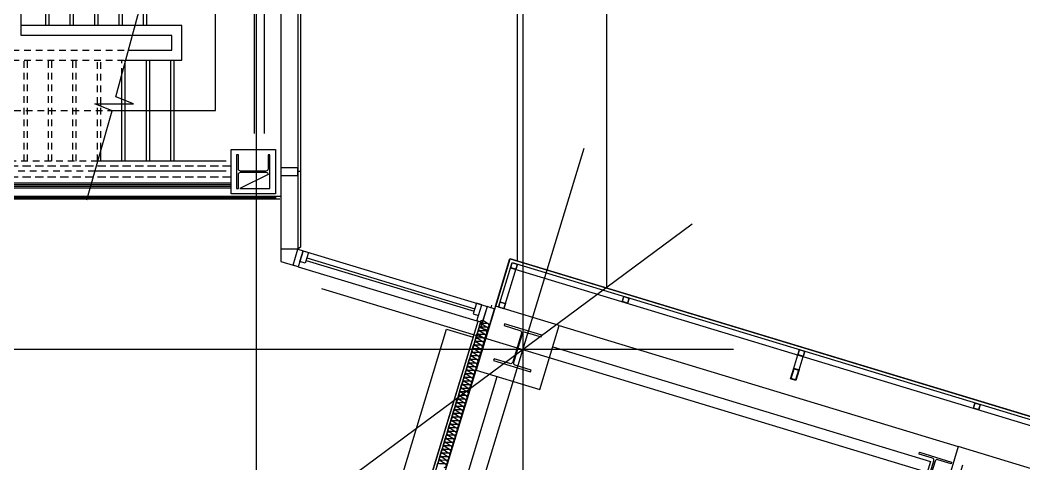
# Model space of a CAD drawing. Header units: metres. Extents: x 630750 to 860239, y 578133 to 726633.
# Drawn here: x 691683 to 700709, y 638480 to 642474 of the extents above; entities that cross this region are included whole.
import ezdxf

# ---------------------------------------------------------------- set-up
doc = ezdxf.new("R2010")
doc.units = ezdxf.units.M
doc.header["$LTSCALE"] = 300
for name, pattern in [('HID1', [0.375, 0.25, -0.125]), ('HIDD', [0.7, 0.4, -0.3]), ('HIDDEN', [2, 1, -1]), ('업무시설_xr-base$0$CONTINOUS', [0])]:
    doc.linetypes.add(name, pattern=pattern)
for name, color, linetype in [('A-CEN-1', 1, 'Continuous'), ('A-CON', 2, 'Continuous'), ('A-STL1', 4, 'Continuous'), ('A-WAL-BLK', 3, 'Continuous'), ('A-WAL-DW', 7, 'Continuous'), ('A-WIN', 4, 'Continuous'), ('A-WIN-GLASS', 4, 'Continuous'), ('A-WIN-REV', 4, 'Continuous'), ('IN', 8, 'Continuous'), ('KUK-F-LEVEL', 4, 'Continuous'), ('KUK-FUR-FIX', 6, 'Continuous'), ('KUK-WALL-DRYWALL', 4, 'Continuous'), ('KUK-WALL-FIN 1', 30, 'Continuous'), ('KUK-석고보드', 201, 'Continuous'), ('NP', 171, 'Continuous'), ('STEL', 3, 'Continuous'), ('STL', 3, 'Continuous')]:
    doc.layers.add(name, color=color, linetype=linetype)

# ---------------------------------------------------------------- blocks, each defined once
blk = doc.blocks.new('*U15')
at = {"layer": 'STEL'}
blk.add_lwpolyline([(25, -16, 0.414214), (5, -36), (5, -308, 0.414214), (25, -328), (174, -328), (174, -344), (-174, -344), (-174, -328), (-25, -328, 0.414214), (-5, -308), (-5, -36, 0.414214), (-25, -16), (-174, -16), (-174, 0), (174, 0), (174, -16)], format="xyb", close=True, dxfattribs=at)
blk = doc.blocks.new('*U12')
at = {"layer": 'STEL'}
blk.add_lwpolyline([(-20.5, -14, -0.414214), (-4.5, -30), (-4.5, -220, -0.414214), (-20.5, -236), (-125, -236), (-125, -250), (125, -250), (125, -236), (20.5, -236, -0.414214), (4.5, -220), (4.5, -30, -0.414214), (20.5, -14), (125, -14), (125, 0), (-125, 0), (-125, -14)], format="xyb", close=True, dxfattribs=at)
blk = doc.blocks.new('*U17')
at = {"layer": 'IN'}
for points in [[(78.8, -0.74, 1.344031), (79.15, -0.74), (79, -0.24, -1.344031), (79.35, -0.24), (79.2, -0.74)], [(79.2, -0.74, 1.344031), (79.55, -0.74), (79.4, -0.24, -1.344031), (79.75, -0.24), (79.6, -0.74)], [(79.6, -0.74, 1.344031), (79.95, -0.74), (79.8, -0.24, -1.344031), (80.15, -0.24), (80, -0.74)], [(80, -0.74, 1.344031), (80.35, -0.74), (80.2, -0.24, -1.344031), (80.55, -0.24), (80.4, -0.74)], [(80.4, -0.74, 1.344031), (80.75, -0.74), (80.6, -0.24, -1.344031), (80.95, -0.24), (80.8, -0.74)], [(80.8, -0.74, 1.344031), (81.15, -0.74), (81, -0.24, -1.344031), (81.35, -0.24), (81.2, -0.74)], [(81.2, -0.74, 1.344031), (81.55, -0.74), (81.4, -0.24, -1.344031), (81.75, -0.24), (81.6, -0.74)], [(81.6, -0.74, 1.344031), (81.95, -0.74), (81.8, -0.24, -1.344031), (82.15, -0.24), (82, -0.74)], [(82, -0.74, 1.344031), (82.35, -0.74), (82.2, -0.24, -1.344031), (82.55, -0.24), (82.4, -0.74)], [(82.4, -0.74, 1.344031), (82.75, -0.74), (82.6, -0.24, -1.344031), (82.95, -0.24), (82.8, -0.74)], [(82.8, -0.74, 1.344031), (83.15, -0.74), (83, -0.24, -1.344031), (83.35, -0.24), (83.2, -0.74)], [(83.2, -0.74, 1.344031), (83.55, -0.74), (83.4, -0.24, -1.344031), (83.75, -0.24), (83.6, -0.74)], [(83.6, -0.74, 1.344031), (83.95, -0.74), (83.8, -0.24, -1.344031), (84.15, -0.24), (84, -0.74)], [(84, -0.74, 1.344031), (84.35, -0.74), (84.2, -0.24, -1.344031), (84.55, -0.24), (84.4, -0.74)], [(84.4, -0.74, 1.344031), (84.75, -0.74), (84.6, -0.24, -1.344031), (84.95, -0.24), (84.8, -0.74)], [(84.8, -0.74, 1.344031), (85.15, -0.74), (85, -0.24, -1.344031), (85.35, -0.24), (85.2, -0.74)], [(85.2, -0.74, 1.344031), (85.55, -0.74), (85.4, -0.24, -1.344031), (85.75, -0.24), (85.6, -0.74)], [(85.6, -0.74, 1.344031), (85.95, -0.74), (85.8, -0.24, -1.344031), (86.15, -0.24), (86, -0.74)], [(86, -0.74, 1.344031), (86.35, -0.74), (86.2, -0.24, -1.344031), (86.55, -0.24), (86.4, -0.74)], [(86.4, -0.74, 1.344031), (86.75, -0.74), (86.6, -0.24, -1.344031), (86.95, -0.24), (86.8, -0.74)], [(86.8, -0.74, 1.344031), (87.15, -0.74), (87, -0.24, -1.344031), (87.35, -0.24), (87.2, -0.74)], [(87.2, -0.74, 1.344031), (87.55, -0.74), (87.4, -0.24, -1.344031), (87.75, -0.24), (87.6, -0.74)], [(87.6, -0.74, 1.344031), (87.95, -0.74), (87.8, -0.24, -1.344031), (88.15, -0.24), (88, -0.74)], [(88, -0.74, 1.344031), (88.35, -0.74), (88.2, -0.24, -1.344031), (88.55, -0.24), (88.4, -0.74)], [(88.4, -0.74, 1.344031), (88.75, -0.74), (88.6, -0.24, -1.344031), (88.95, -0.24), (88.8, -0.74)], [(88.8, -0.74, 1.344031), (89.15, -0.74), (89, -0.24, -1.344031), (89.35, -0.24), (89.2, -0.74)], [(89.2, -0.74, 1.344031), (89.55, -0.74), (89.4, -0.24, -1.344031), (89.75, -0.24), (89.6, -0.74)], [(89.6, -0.74, 1.344031), (89.95, -0.74), (89.8, -0.24, -1.344031), (90.15, -0.24), (90, -0.74)], [(90, -0.74, 1.344031), (90.35, -0.74), (90.2, -0.24, -1.344031), (90.55, -0.24), (90.4, -0.74)], [(90.4, -0.74, 1.344031), (90.75, -0.74), (90.6, -0.24, -1.344031), (90.95, -0.24), (90.8, -0.74)], [(90.8, -0.74, 1.344031), (91.15, -0.74), (91, -0.24, -1.344031), (91.35, -0.24), (91.2, -0.74)], [(91.2, -0.74, 1.344031), (91.55, -0.74), (91.4, -0.24, -1.344031), (91.75, -0.24), (91.6, -0.74)], [(91.6, -0.74, 1.344031), (91.95, -0.74), (91.8, -0.24, -1.344031), (92.15, -0.24), (92, -0.74)], [(92, -0.74, 1.344031), (92.35, -0.74), (92.2, -0.24, -1.344031), (92.55, -0.24), (92.4, -0.74)], [(92.4, -0.74, 1.344031), (92.75, -0.74), (92.6, -0.24, -1.344031), (92.95, -0.24), (92.8, -0.74)], [(92.8, -0.74, 1.344031), (93.15, -0.74), (93, -0.24, -1.344031), (93.35, -0.24), (93.2, -0.74)], [(93.2, -0.74, 1.344031), (93.55, -0.74), (93.4, -0.24, -1.344031), (93.75, -0.24), (93.6, -0.74)], [(93.6, -0.74, 1.344031), (93.95, -0.74), (93.8, -0.24, -1.344031), (94.15, -0.24), (94, -0.74)], [(94, -0.74, 1.344031), (94.35, -0.74), (94.2, -0.24, -1.344031), (94.55, -0.24), (94.4, -0.74)], [(94.4, -0.74, 1.344031), (94.75, -0.74), (94.6, -0.24, -1.344031), (94.95, -0.24), (94.8, -0.74)]]:
    blk.add_lwpolyline(points, format="xyb", dxfattribs=at)
at = {"layer": 'NP'}
for p, q in [((78.8, 0), (79.2, 0)), ((79.2, 0), (79.6, 0)), ((79.6, 0), (80, 0)), ((80, 0), (80.4, 0)), ((80.4, 0), (80.8, 0)), ((80.8, 0), (81.2, 0)), ((81.2, 0), (81.6, 0)), ((81.6, 0), (82, 0)), ((82, 0), (82.4, 0)), ((82.4, 0), (82.8, 0)), ((82.8, 0), (83.2, 0)), ((83.2, 0), (83.6, 0)), ((83.6, 0), (84, 0)), ((84, 0), (84.4, 0)), ((84.4, 0), (84.8, 0)), ((84.8, 0), (85.2, 0)), ((85.2, 0), (85.6, 0)), ((85.6, 0), (86, 0)), ((86, 0), (86.4, 0)), ((86.4, 0), (86.8, 0)), ((86.8, 0), (87.2, 0)), ((87.2, 0), (87.6, 0)), ((87.6, 0), (88, 0)), ((88, 0), (88.4, 0)), ((88.4, 0), (88.8, 0)), ((88.8, 0), (89.2, 0)), ((89.2, 0), (89.6, 0)), ((89.6, 0), (90, 0)), ((90, 0), (90.4, 0)), ((90.4, 0), (90.8, 0)), ((90.8, 0), (91.2, 0)), ((91.2, 0), (91.6, 0)), ((91.6, 0), (92, 0)), ((92, 0), (92.4, 0)), ((92.4, 0), (92.8, 0)), ((92.8, 0), (93.2, 0)), ((93.2, 0), (93.6, 0)), ((93.6, 0), (94, 0)), ((94, 0), (94.4, 0)), ((94.4, 0), (94.8, 0)), ((79.2, -1), (79.6, -1)), ((79.6, -1), (80, -1)), ((80, -1), (80.4, -1)), ((80.4, -1), (80.8, -1)), ((80.8, -1), (81.2, -1)), ((81.2, -1), (81.6, -1)), ((81.6, -1), (82, -1)), ((82, -1), (82.4, -1)), ((82.4, -1), (82.8, -1)), ((82.8, -1), (83.2, -1)), ((83.2, -1), (83.6, -1)), ((83.6, -1), (84, -1)), ((84, -1), (84.4, -1)), ((84.4, -1), (84.8, -1)), ((84.8, -1), (85.2, -1)), ((85.2, -1), (85.6, -1)), ((85.6, -1), (86, -1)), ((86, -1), (86.4, -1)), ((86.4, -1), (86.8, -1)), ((86.8, -1), (87.2, -1)), ((87.2, -1), (87.6, -1)), ((87.6, -1), (88, -1)), ((88, -1), (88.4, -1)), ((88.4, -1), (88.8, -1)), ((88.8, -1), (89.2, -1)), ((89.2, -1), (89.6, -1)), ((89.6, -1), (90, -1)), ((90, -1), (90.4, -1)), ((90.4, -1), (90.8, -1)), ((90.8, -1), (91.2, -1)), ((91.2, -1), (91.6, -1)), ((91.6, -1), (92, -1)), ((92, -1), (92.4, -1)), ((92.4, -1), (92.8, -1)), ((92.8, -1), (93.2, -1)), ((93.2, -1), (93.6, -1)), ((93.6, -1), (94, -1)), ((94, -1), (94.4, -1)), ((94.4, -1), (94.8, -1))]:
    blk.add_line(p, q, dxfattribs=at)
blk = doc.blocks.new('A$C742B7414')
at = {"layer": 'KUK-F-LEVEL', "color": 6, "linetype": '업무시설_xr-base$0$CONTINOUS', "ltscale": 1000}
for p, q in [((10163.5, 1566.5), (10163.5, 2296.5)), ((10413.5, 1566.5), (10413.5, 2296.5)), ((10633.5, 1566.5), (10633.5, 2296.5)), ((10853.5, 1566.5), (10853.5, 2296.5)), ((11073.5, 1566.5), (11073.5, 2296.5)), ((11293.5, 1566.5), (11293.5, 2296.5)), ((11288, 347), (11288.1, 1256.5)), ((11508, 347), (11508.1, 1256.5)), ((11068, 347), (11068.1, 1124.6)), ((10848.1, 852.7), (10848.1, 862.4))]:
    blk.add_line(p, q, dxfattribs=at)
at = {"layer": 'KUK-F-LEVEL', "color": 8, "linetype": 'HIDDEN', "ltscale": 300}
for p, q in [((10383.5, 1566.5), (10383.5, 2296.5)), ((10603.5, 1566.5), (10603.5, 2296.5)), ((10823.5, 1566.5), (10823.5, 2296.5)), ((11043.5, 1566.5), (11043.5, 2296.5)), ((11263.5, 1566.5), (11263.5, 2296.5)), ((11098, 347), (11098.1, 1236.6)), ((11318, 347), (11318.1, 1256.5)), ((11538, 347), (11538.1, 1256.5)), ((10878.1, 840.7), (10878.1, 862.4)), ((10878, 347), (10878, 440.6))]:
    blk.add_line(p, q, dxfattribs=at)
at = {"layer": 'KUK-F-LEVEL', "color": 251, "linetype": 'HIDD', "ltscale": 0.5}
for p, q in [((10188, 346.9), (10188.1, 1256.5)), ((10218, 346.9), (10218.1, 1256.5)), ((10408, 347), (10408.1, 1256.5)), ((10438, 347), (10438.1, 1256.5)), ((10628, 347), (10628.1, 1256.5)), ((10658, 347), (10658.1, 1256.5)), ((10848.1, 862.4), (10848.1, 1256.5)), ((10878.1, 862.4), (10878.1, 1256.5)), ((11068.1, 1124.6), (11068.1, 1256.5)), ((11098.1, 1236.6), (11098.1, 1256.5)), ((11068.1, 862.4), (11068.1, 904)), ((10848, 347), (10848.1, 852.7)), ((10878, 347), (10878.1, 840.7)), ((11098.1, 862.4), (11098.1, 891.9))]:
    blk.add_line(p, q, dxfattribs=at)
at = {"layer": 'KUK-F-LEVEL', "color": 6, "linetype": '업무시설_xr-base$0$CONTINOUS', "ltscale": 1000}
for points in [[(10163.5, 2296.5), (10163.5, 2386.5), (12348.1, 2386.5), (12348.1, 596.7)], [(10163.5, 2296.5), (12258.1, 2296.5), (12258.1, 596.7)], [(11127.5, 1346.5), (11518.1, 1346.5), (11518.1, 1476.5), (10163.5, 1476.5), (10163.5, 1566.5)], [(11103.4, 1256.5), (11608.1, 1256.5), (11608.1, 1566.5), (10163.5, 1566.5)], [(12004, 347.1), (10851.2, 347)], [(12004, 257.1), (10825.4, 257)]]:
    blk.add_lwpolyline(points, dxfattribs=at)
at = {"layer": 'KUK-F-LEVEL', "color": 5}
blk.add_lwpolyline([(10975, 801.8), (11908.1, 801.8), (11908.1, 1931.1), (10153.5, 1931.1)], dxfattribs=at)
at = {"layer": 'KUK-F-LEVEL', "color": 1, "elevation": 0.8}
blk.add_lwpolyline([(10751.7, 0), (10980.9, 799.4), (10823.9, 862.4), (11171.7, 862.4), (11014.7, 925.4), (11240.9, 1769.7)], dxfattribs=at)
at = {"layer": 'KUK-F-LEVEL', "color": 251, "linetype": 'HIDD', "ltscale": 0.5}
for points in [[(8403, 1346.5), (11127.5, 1346.5)], [(8403, 1346.5), (8403, 1256.5), (11103.4, 1256.5)], [(8418.1, 801.8), (10975, 801.8)], [(10851.2, 347), (9299, 346.9)], [(10825.4, 257), (9299, 256.9)]]:
    blk.add_lwpolyline(points, dxfattribs=at)

msp = doc.modelspace()

# ---------------------------------------------------------------- linework, layer by layer
at = {"layer": 'A-CEN-1', "linetype": 'Continuous'}
for p, q in [((693804.4, 706258.8), (693804.4, 634531.9)), ((696204.4, 706258.8), (696204.4, 636401.3)), ((688297.7, 613453.4), (696754.2, 641322)), ((697725.2, 640638), (677983.6, 625998)), ((697725.2, 640638), (677983.6, 625998)), ((694392.6, 640060), (741351.2, 625810.8)), ((698097.7, 639510.2), (657202.6, 639510.2))]:
    msp.add_line(p, q, dxfattribs=at)
at = {"layer": 'A-CON'}
for points in [[(693579.3, 641310.3), (693979.4, 641310.3), (693979.4, 640910.2), (693579.3, 640910.2)], [(696530.7, 639724.7), (695956.6, 639898.9), (695782.4, 639324.8), (696356.5, 639150.6)], [(696530.7, 639724.7), (695956.6, 639898.9), (695782.4, 639324.8), (696356.5, 639150.6)]]:
    msp.add_lwpolyline(points, close=True, dxfattribs=at)
at = {"layer": 'A-STL1'}
for p, q in [((695956.6, 639898.9), (696087.2, 640329.6)), ((695959.5, 639898.1), (696089.2, 640325.8)), ((696087.2, 640329.6), (701909.6, 638562.8)), ((696089.2, 640325.8), (701905.9, 638560.8, 0))]:
    msp.add_line(p, q, dxfattribs=at)
at = {"layer": 'A-STL1', "color": 8}
for p, q in [((695985.3, 639890.2), (696107.2, 640292.1)), ((696033.1, 639875.7), (696155.1, 640277.6)), ((696107.2, 640292.1), (701872.2, 638542.8)), ((696092.7, 640244.3), (701857.7, 638494.9)), ((698640.1, 639342.2), (698676.4, 639461.9)), ((698687.9, 639327.7), (698724.2, 639447.3))]:
    msp.add_line(p, q, dxfattribs=at)
at = {"layer": 'A-STL1'}
for points in [[(696092.7, 640244.3), (696107.2, 640292.1), (696155.1, 640277.6), (696140.6, 640229.8), (696092.7, 640244.3)], [(695985.3, 639890.2), (695999.8, 639938.1), (696047.7, 639923.5), (696033.1, 639875.7), (695985.3, 639890.2)], [(697097.1, 639939.5), (697111.6, 639987.4), (697159.4, 639972.9), (697144.9, 639925), (697097.1, 639939.5)], [(698676.4, 639461.9), (698690.9, 639509.7), (698738.8, 639495.2), (698724.2, 639447.3), (698676.4, 639461.9)], [(698611.1, 639246.6), (698640.1, 639342.2), (698687.9, 639327.7), (698658.9, 639232), (698611.1, 639246.6)], [(700254.9, 638981.3), (700269.4, 639029.2), (700317.2, 639014.6), (700302.7, 638966.8), (700254.9, 638981.3)]]:
    msp.add_lwpolyline(points, dxfattribs=at)
for points in [[(696094.6, 640245.3), (696108.2, 640290.3), (696153.2, 640276.6), (696139.6, 640231.6)], [(695987.2, 639891.2), (696000.8, 639936.2), (696045.8, 639922.5), (696032.1, 639877.6)], [(697098.9, 639940.5), (697112.6, 639985.5), (697157.5, 639971.9), (697143.9, 639926.9)], [(698678.3, 639462.9), (698691.9, 639507.8), (698736.9, 639494.2), (698723.2, 639449.2)], [(698616.1, 639249.2), (698642.8, 639337.3), (698683, 639325.1), (698656.2, 639237)], [(700256.7, 638982.3), (700270.4, 639027.3), (700315.4, 639013.6), (700301.7, 638968.7)]]:
    msp.add_lwpolyline(points, close=True, dxfattribs=at)
at = {"layer": 'A-WAL-BLK'}
for p, q in [((696530.7, 639724.7), (700119.2, 638635.8)), ((696530.7, 639724.7), (700119.2, 638635.8)), ((696472.7, 639533.3), (699869.7, 638502.5)), ((696472.7, 639533.3), (699869.7, 638502.5)), ((693778.8, 632722.1), (695782.4, 639324.8)), ((693778.8, 632722.1), (695782.4, 639324.8)), ((694986.5, 636013.2), (695973.7, 639266.7)), ((694986.5, 636013.2), (695973.7, 639266.7)), ((700119.2, 638635.8), (697767.2, 630884.8)), ((700119.2, 638635.8), (697767.2, 630884.8)), ((699869.7, 638502.5), (698766.3, 634866.2)), ((699869.7, 638502.5), (698766.3, 634866.2))]:
    msp.add_line(p, q, dxfattribs=at)
at = {"layer": 'A-WAL-DW', "color": 251, "linetype": 'HID1'}
for p, q in [((693579.3, 641160.3, 0), (688979.4, 641160.3, 0)), ((693579.3, 641060.2, 0), (688979.4, 641060.1, 0))]:
    msp.add_line(p, q, dxfattribs=at)
at = {"layer": 'A-WAL-DW'}
for p, q in [((693498.6, 632091.3), (695824.7, 639757.1)), ((693498.6, 632091.3), (695824.7, 639757.1)), ((707981.5, 636250.1), (700119.2, 638635.8))]:
    msp.add_line(p, q, dxfattribs=at)
at = {"layer": 'A-WIN', "color": 9}
for p, q in [((694028.5, 648575.2, 0), (694028.5, 640412.8, 0)), ((694136.8, 640269.3), (694146.4, 640266.4))]:
    msp.add_line(p, q, dxfattribs=at)
at = {"layer": 'A-WIN', "color": 7, "elevation": 0}
for points in [[(694204.5, 641110.2), (694180.5, 641110.2), (694180.5, 641145.2), (694028.5, 641145.2), (694028.5, 641075.2), (694180.5, 641075.2), (694180.5, 641110.2)], [(694204.5, 640430.6), (694180.5, 640412.8), (694028.5, 640412.8), (694028.5, 640302.2), (694136.9, 640269.3), (694180.5, 640412.8)]]:
    msp.add_lwpolyline(points, dxfattribs=at)
at = {"layer": 'A-WIN', "color": 7}
msp.add_lwpolyline([(695923, 639909.1), (695916.1, 639886.1), (695882.6, 639896.3), (695824.5, 639704.9), (695891.5, 639684.6), (695949.5, 639876), (695916.1, 639886.1)], dxfattribs=at)
at = {"layer": 'A-WIN-GLASS', "color": 5}
for p, q in [((696954.4, 660025.5), (696954.4, 640066.4)), ((696954.4, 660025.5), (696954.4, 640066.4)), ((696154.4, 640309.2), (696154.4, 659616.1)), ((696154.4, 640309.2), (696154.4, 659616.1))]:
    msp.add_line(p, q, dxfattribs=at)
at = {"layer": 'A-WIN-GLASS'}
for p, q in [((694180.5, 647085.2, 0), (694180.5, 640412.8, 0)), ((694204.5, 642610.2, 0), (694204.5, 640430.6, 0)), ((694180.5, 641860.2, 0), (694180.5, 640412.8, 0)), ((694204.5, 641860.2, 0), (694204.5, 640430.6, 0))]:
    msp.add_line(p, q, dxfattribs=at)
at = {"layer": 'A-WIN-REV', "color": 253}
for p, q in [((694228.3, 640398.3), (695834.7, 639910.8)), ((694184.7, 640254.8), (695791.2, 639767.3))]:
    msp.add_line(p, q, dxfattribs=at)
at = {"layer": 'A-WIN-REV'}
for p, q in [((694254.3, 640312), (695765.1, 639853.6)), ((694261.2, 640335), (695772.1, 639876.5)), ((695813, 639839.1), (695812.9, 639839.1))]:
    msp.add_line(p, q, dxfattribs=at)
for points in [[(694180.4, 640412.8), (694228.3, 640398.3), (694184.7, 640254.8), (694136.8, 640269.3), (694180.4, 640412.8)], [(695834.7, 639910.8), (695882.6, 639896.3), (695839, 639752.8), (695791.2, 639767.3), (695834.7, 639910.8)]]:
    msp.add_lwpolyline(points, dxfattribs=at)
at = {"layer": 'A-WIN-REV', "elevation": 0}
for points in [[(694228.2, 640398.3), (694276, 640383.8), (694247, 640288.1), (694199.2, 640302.6), (694228.2, 640398.3)], [(695834.8, 639910.8), (695786.9, 639925.4), (695757.9, 639829.7), (695805.7, 639815.1), (695834.8, 639910.8)]]:
    msp.add_lwpolyline(points, dxfattribs=at)
at = {"layer": 'IN'}
for points in [[(695838, 639584.9, 1.344031), (695846.6, 639613.2), (695802.4, 639613.4, -1.344031), (695811, 639641.7), (695847.8, 639617.3)], [(695847.8, 639617.3, 1.344031), (695856.4, 639645.6), (695812.2, 639645.8, -1.344031), (695820.8, 639674.1), (695857.6, 639649.7)], [(695857.6, 639649.7, 1.344031), (695866.2, 639678), (695822.1, 639678.1, -1.344031), (695830.6, 639706.5), (695867.4, 639682)], [(695818.3, 639520.1, 1.344031), (695826.9, 639548.5), (695782.8, 639548.6, -1.344031), (695791.3, 639576.9), (695828.1, 639552.5)], [(695828.1, 639552.5, 1.344031), (695836.7, 639580.9), (695792.6, 639581, -1.344031), (695801.2, 639609.3), (695838, 639584.9)], [(695788.8, 639423, 1.344031), (695797.4, 639451.3), (695753.3, 639451.5, -1.344031), (695761.9, 639479.8), (695798.7, 639455.4)], [(695798.7, 639455.4, 1.344031), (695807.3, 639483.7), (695763.1, 639483.9, -1.344031), (695771.7, 639512.2), (695808.5, 639487.8)], [(695808.5, 639487.8, 1.344031), (695817.1, 639516.1), (695772.9, 639516.2, -1.344031), (695781.5, 639544.6), (695818.3, 639520.1)], [(695759.4, 639325.9, 1.344031), (695768, 639354.2), (695723.8, 639354.3, -1.344031), (695732.4, 639382.7), (695769.2, 639358.3)], [(695769.2, 639358.3, 1.344031), (695777.8, 639386.6), (695733.6, 639386.7, -1.344031), (695742.2, 639415.1), (695779, 639390.6)], [(695779, 639390.6, 1.344031), (695787.6, 639419), (695743.5, 639419.1, -1.344031), (695752, 639447.4), (695788.8, 639423)], [(695729.9, 639228.7, 1.344031), (695738.5, 639257.1), (695694.3, 639257.2, -1.344031), (695702.9, 639285.5), (695739.7, 639261.1)], [(695739.7, 639261.1, 1.344031), (695748.3, 639289.4), (695704.1, 639289.6, -1.344031), (695712.7, 639317.9), (695749.5, 639293.5)], [(695749.5, 639293.5, 1.344031), (695758.1, 639321.8), (695714, 639322, -1.344031), (695722.6, 639350.3), (695759.4, 639325.9)], [(695700.4, 639131.6, 1.344031), (695709, 639159.9), (695664.8, 639160.1, -1.344031), (695673.4, 639188.4), (695710.2, 639164)], [(695710.2, 639164, 1.344031), (695718.8, 639192.3), (695674.7, 639192.5, -1.344031), (695683.3, 639220.8), (695720.1, 639196.4)], [(695720.1, 639196.4, 1.344031), (695728.7, 639224.7), (695684.5, 639224.8, -1.344031), (695693.1, 639253.2), (695729.9, 639228.7)], [(695680.8, 639066.8, 1.344031), (695689.4, 639095.2), (695645.2, 639095.3, -1.344031), (695653.8, 639123.6), (695690.6, 639099.2)], [(695690.6, 639099.2, 1.344031), (695699.2, 639127.6), (695655, 639127.7, -1.344031), (695663.6, 639156), (695700.4, 639131.6)], [(695651.3, 638969.7, 1.344031), (695659.9, 638998), (695615.7, 638998.2, -1.344031), (695624.3, 639026.5), (695661.1, 639002.1)], [(695661.1, 639002.1, 1.344031), (695669.7, 639030.4), (695625.5, 639030.6, -1.344031), (695634.1, 639058.9), (695670.9, 639034.5)], [(695670.9, 639034.5, 1.344031), (695679.5, 639062.8), (695635.4, 639062.9, -1.344031), (695644, 639091.3), (695680.8, 639066.8)], [(695621.8, 638872.6, 1.344031), (695630.4, 638900.9), (695586.2, 638901, -1.344031), (695594.8, 638929.4), (695631.6, 638905)], [(695631.6, 638905, 1.344031), (695640.2, 638933.3), (695596.1, 638933.4, -1.344031), (695604.7, 638961.8), (695641.5, 638937.3)], [(695641.5, 638937.3, 1.344031), (695650.1, 638965.7), (695605.9, 638965.8, -1.344031), (695614.5, 638994.1), (695651.3, 638969.7)], [(695592.3, 638775.4, 1.344031), (695600.9, 638803.8), (695556.8, 638803.9, -1.344031), (695565.4, 638832.2), (695602.2, 638807.8)], [(695602.2, 638807.8, 1.344031), (695610.8, 638836.1), (695566.6, 638836.3, -1.344031), (695575.2, 638864.6), (695612, 638840.2)], [(695612, 638840.2, 1.344031), (695620.6, 638868.5), (695576.4, 638868.7, -1.344031), (695585, 638897), (695621.8, 638872.6)], [(695562.9, 638678.3, 1.344031), (695571.5, 638706.6), (695527.3, 638706.8, -1.344031), (695535.9, 638735.1), (695572.7, 638710.7)], [(695572.7, 638710.7, 1.344031), (695581.3, 638739), (695537.1, 638739.2, -1.344031), (695545.7, 638767.5), (695582.5, 638743.1)], [(695582.5, 638743.1, 1.344031), (695591.1, 638771.4), (695546.9, 638771.5, -1.344031), (695555.5, 638799.9), (695592.3, 638775.4)], [(695543.2, 638613.5, 1.344031), (695551.8, 638641.9), (695507.6, 638642, -1.344031), (695516.2, 638670.3), (695553, 638645.9)], [(695553, 638645.9, 1.344031), (695561.6, 638674.3), (695517.5, 638674.4, -1.344031), (695526.1, 638702.7), (695562.9, 638678.3)], [(695513.7, 638516.4, 1.344031), (695522.3, 638544.7), (695478.2, 638544.9, -1.344031), (695486.8, 638573.2), (695523.6, 638548.8)], [(695523.6, 638548.8, 1.344031), (695532.2, 638577.1), (695488, 638577.3, -1.344031), (695496.6, 638605.6), (695533.4, 638581.2)], [(695533.4, 638581.2, 1.344031), (695542, 638609.5), (695497.8, 638609.6, -1.344031), (695506.4, 638638), (695543.2, 638613.5)], [(695494.1, 638451.7, 1.344031), (695502.7, 638480), (695458.5, 638480.1, -1.344031), (695467.1, 638508.5), (695503.9, 638484)], [(695503.9, 638484, 1.344031), (695512.5, 638512.4), (695468.3, 638512.5, -1.344031), (695476.9, 638540.8), (695513.7, 638516.4)]]:
    msp.add_lwpolyline(points, format="xyb", dxfattribs=at)
at = {"layer": 'KUK-FUR-FIX', "color": 4}
for p, q in [((693155.7, 631908.4), (695518, 639693.4)), ((695518, 639693.4), (695757.2, 639620.8))]:
    msp.add_line(p, q, dxfattribs=at)
at = {"layer": 'KUK-WALL-DRYWALL', "linetype": '업무시설_xr-base$0$CONTINOUS'}
for p, q in [((689004.4, 640965.2, 0), (693579.4, 640965.2, 0)), ((689004.4, 640965.2, 0), (693579.4, 640965.2, 0)), ((687654.4, 640890.2, 0), (694028.5, 640890.2, 0)), ((687654.4, 640890.2, 0), (694028.5, 640890.2, 0))]:
    msp.add_line(p, q, dxfattribs=at)
at = {"layer": 'KUK-WALL-DRYWALL'}
for points in [[(700156.9, 638467.6), (697823.8, 630778.8), (693498.6, 632091.3), (695824.7, 639757.1)], [(697824.2, 630779.1), (693498.7, 632091.7), (695824.7, 639757.1)]]:
    msp.add_lwpolyline(points, dxfattribs=at)
at = {"layer": 'KUK-WALL-FIN 1'}
msp.add_line((693467.5, 632075), (695800.8, 639764.4), dxfattribs=at)
at = {"layer": 'KUK-WALL-FIN 1', "color": 133, "linetype": 'ByBlock'}
msp.add_line((695757.2, 639620.7, 0), (693465.6, 632075.6, 0), dxfattribs=at)
at = {"layer": 'KUK-석고보드', "ltscale": 10}
for p, q in [((689004.4, 641010.2, 0), (693579.4, 641010.2, 0)), ((689004.4, 641010.2, 0), (693579.4, 641010.2, 0)), ((689004.4, 640995.2, 0), (693579.4, 640995.2, 0)), ((689004.4, 640995.2, 0), (693579.4, 640995.2, 0)), ((689004.4, 640980.2, 0), (693579.4, 640980.2, 0)), ((689004.4, 640980.2, 0), (693579.4, 640980.2, 0)), ((687629.4, 640865.2, 0), (694018.5, 640865.2, 0)), ((687629.4, 640865.2, 0), (694018.5, 640865.2, 0)), ((687641.9, 640877.7, 0), (693985.4, 640877.7, 0)), ((687641.9, 640877.7, 0), (693985.4, 640877.7, 0))]:
    msp.add_line(p, q, dxfattribs=at)
at = {"layer": 'NP'}
for p, q in [((695807.5, 639700.2), (695817.3, 639732.6)), ((695898.2, 639708.1), (695908.1, 639740.4)), ((695787.8, 639635.5), (695797.6, 639667.9)), ((695797.6, 639667.9), (695807.5, 639700.2)), ((695868.8, 639610.9), (695878.6, 639643.3)), ((695878.6, 639643.3), (695888.4, 639675.7)), ((695888.4, 639675.7), (695898.2, 639708.1)), ((695758.3, 639538.3), (695768.2, 639570.7)), ((695768.2, 639570.7), (695778, 639603.1)), ((695778, 639603.1), (695787.8, 639635.5)), ((695849.1, 639546.2), (695858.9, 639578.5)), ((695858.9, 639578.5), (695868.8, 639610.9)), ((695728.9, 639441.2), (695738.7, 639473.6)), ((695738.7, 639473.6), (695748.5, 639506)), ((695748.5, 639506), (695758.3, 639538.3)), ((695819.6, 639449), (695829.5, 639481.4)), ((695829.5, 639481.4), (695839.3, 639513.8)), ((695839.3, 639513.8), (695849.1, 639546.2)), ((695699.4, 639344.1), (695709.2, 639376.5)), ((695709.2, 639376.5), (695719, 639408.8)), ((695719, 639408.8), (695728.9, 639441.2)), ((695790.2, 639351.9), (695800, 639384.3)), ((695800, 639384.3), (695809.8, 639416.6)), ((695809.8, 639416.6), (695819.6, 639449)), ((695669.9, 639246.9), (695679.7, 639279.3)), ((695679.7, 639279.3), (695689.6, 639311.7)), ((695689.6, 639311.7), (695699.4, 639344.1)), ((695760.7, 639254.8), (695770.5, 639287.1)), ((695770.5, 639287.1), (695780.3, 639319.5)), ((695780.3, 639319.5), (695790.2, 639351.9)), ((695650.3, 639182.2), (695660.1, 639214.6)), ((695660.1, 639214.6), (695669.9, 639246.9)), ((695731.2, 639157.6), (695741, 639190)), ((695741, 639190), (695750.9, 639222.4)), ((695750.9, 639222.4), (695760.7, 639254.8)), ((695620.8, 639085), (695630.6, 639117.4)), ((695630.6, 639117.4), (695640.4, 639149.8)), ((695640.4, 639149.8), (695650.3, 639182.2)), ((695711.6, 639092.9), (695721.4, 639125.2)), ((695721.4, 639125.2), (695731.2, 639157.6)), ((695591.3, 638987.9), (695601.1, 639020.3)), ((695601.1, 639020.3), (695611, 639052.7)), ((695611, 639052.7), (695620.8, 639085)), ((695682.1, 638995.7), (695691.9, 639028.1)), ((695691.9, 639028.1), (695701.7, 639060.5)), ((695701.7, 639060.5), (695711.6, 639092.9)), ((695561.8, 638890.8), (695571.7, 638923.2)), ((695571.7, 638923.2), (695581.5, 638955.5)), ((695581.5, 638955.5), (695591.3, 638987.9)), ((695652.6, 638898.6), (695662.4, 638931)), ((695662.4, 638931), (695672.3, 638963.3)), ((695672.3, 638963.3), (695682.1, 638995.7)), ((695542.2, 638826), (695552, 638858.4)), ((695552, 638858.4), (695561.8, 638890.8)), ((695623.1, 638801.5), (695633, 638833.8)), ((695633, 638833.8), (695642.8, 638866.2)), ((695642.8, 638866.2), (695652.6, 638898.6)), ((695512.7, 638728.9), (695522.5, 638761.3)), ((695522.5, 638761.3), (695532.4, 638793.6)), ((695532.4, 638793.6), (695542.2, 638826)), ((695603.5, 638736.7), (695613.3, 638769.1)), ((695613.3, 638769.1), (695623.1, 638801.5)), ((695483.2, 638631.7), (695493.1, 638664.1)), ((695493.1, 638664.1), (695502.9, 638696.5)), ((695502.9, 638696.5), (695512.7, 638728.9)), ((695574, 638639.6), (695583.8, 638671.9)), ((695583.8, 638671.9), (695593.7, 638704.3)), ((695593.7, 638704.3), (695603.5, 638736.7)), ((695453.8, 638534.6), (695463.6, 638567)), ((695463.6, 638567), (695473.4, 638599.4)), ((695473.4, 638599.4), (695483.2, 638631.7)), ((695544.5, 638542.4), (695554.4, 638574.8)), ((695554.4, 638574.8), (695564.2, 638607.2)), ((695564.2, 638607.2), (695574, 638639.6)), ((695434.1, 638469.9), (695443.9, 638502.2)), ((695443.9, 638502.2), (695453.8, 638534.6)), ((695524.9, 638477.7), (695534.7, 638510)), ((695534.7, 638510), (695544.5, 638542.4))]:
    msp.add_line(p, q, dxfattribs=at)
at = {"layer": 'STEL'}
msp.add_lwpolyline([(693912.6, 641134.7, -0.414214), (693893.4, 641115.5), (693665.4, 641115.5, -0.414214), (693646.2, 641134.7), (693646.2, 641260.1), (693629.4, 641260.1), (693629.4, 640960.1), (693646.2, 640960.1), (693646.2, 641085.5, -0.414214), (693665.4, 641104.7), (693893.4, 641104.7, -0.414214), (693912.6, 641085.5), (693659, 640960.1), (693929.4, 640960.1), (693929.4, 641260.1), (693912.6, 641260.1)], format="xyb", close=True, dxfattribs=at)

# ---------------------------------------------------------------- block references
at = {"layer": 'IN', "xscale": 84.59110329682846, "yscale": 84.59110329682846, "zscale": 84.59110329682846, "rotation": 73.12000000003309}
msp.add_blockref('*U17', (693498.6, 632091.3), dxfattribs=at)
at = {"layer": 'KUK-F-LEVEL', "color": 133, "linetype": 'ByBlock'}
msp.add_blockref('A$C742B7414', (681530.3, 640858.1, 0), dxfattribs=at)
at = {"layer": 'STL', "xscale": -1, "rotation": 343.1200000021422}
msp.add_blockref('*U15', (696206.5, 639689.3), dxfattribs=at)
msp.add_blockref('*U15', (696206.5, 639689.3), dxfattribs=at)
at = {"layer": 'STL', "xscale": -1.200000000033967, "yscale": 1.199999999953434, "zscale": 1.199999999997768, "rotation": 163.1199999978871}
msp.add_blockref('*U12', (699828.2, 638253.9), dxfattribs=at)
msp.add_blockref('*U12', (699828.2, 638253.9), dxfattribs=at)

doc.saveas('drawing.dxf')
